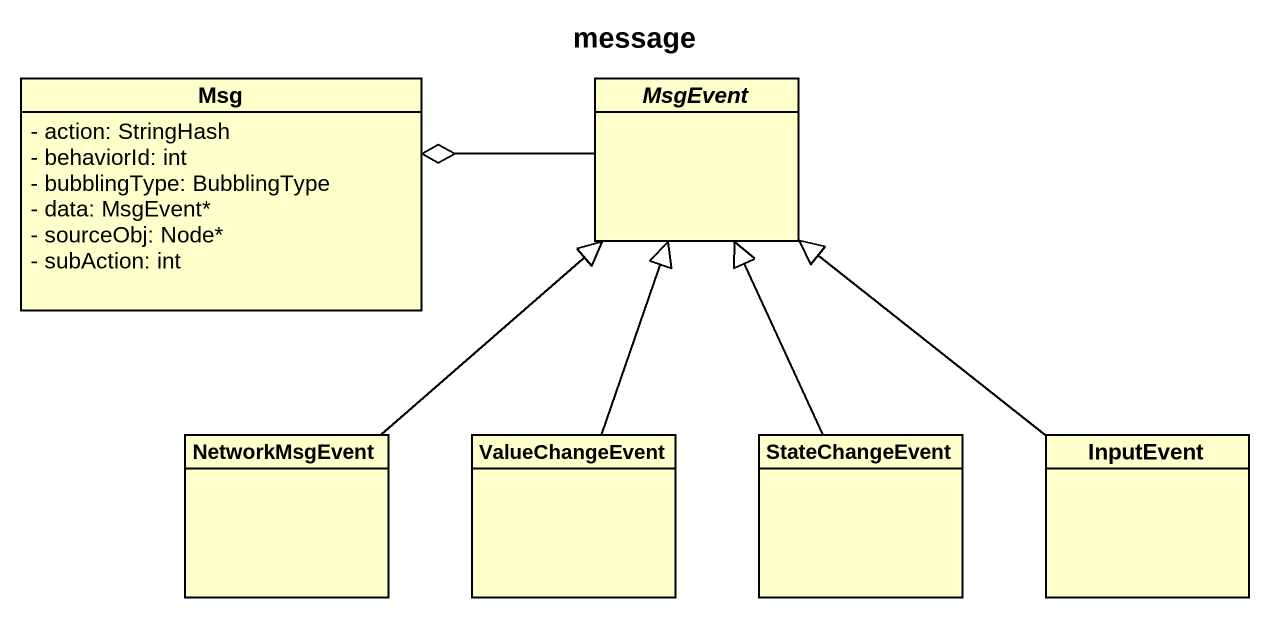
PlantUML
@startuml
title message
hide circle
hide empty members
skinparam classAttributeIconSize 0
class Msg {
  - action: StringHash
  - behaviorId: int
  - bubblingType: BubblingType
  - data: MsgEvent*
  - sourceObj: Node*
  - subAction: int
}
abstract class MsgEvent
class NetworkMsgEvent
class ValueChangeEvent
class StateChangeEvent
class InputEvent
MsgEvent -left-o Msg
NetworkMsgEvent -up-|> MsgEvent
ValueChangeEvent -up-|> MsgEvent
StateChangeEvent -up-|> MsgEvent
InputEvent -up-|> MsgEvent
@enduml
